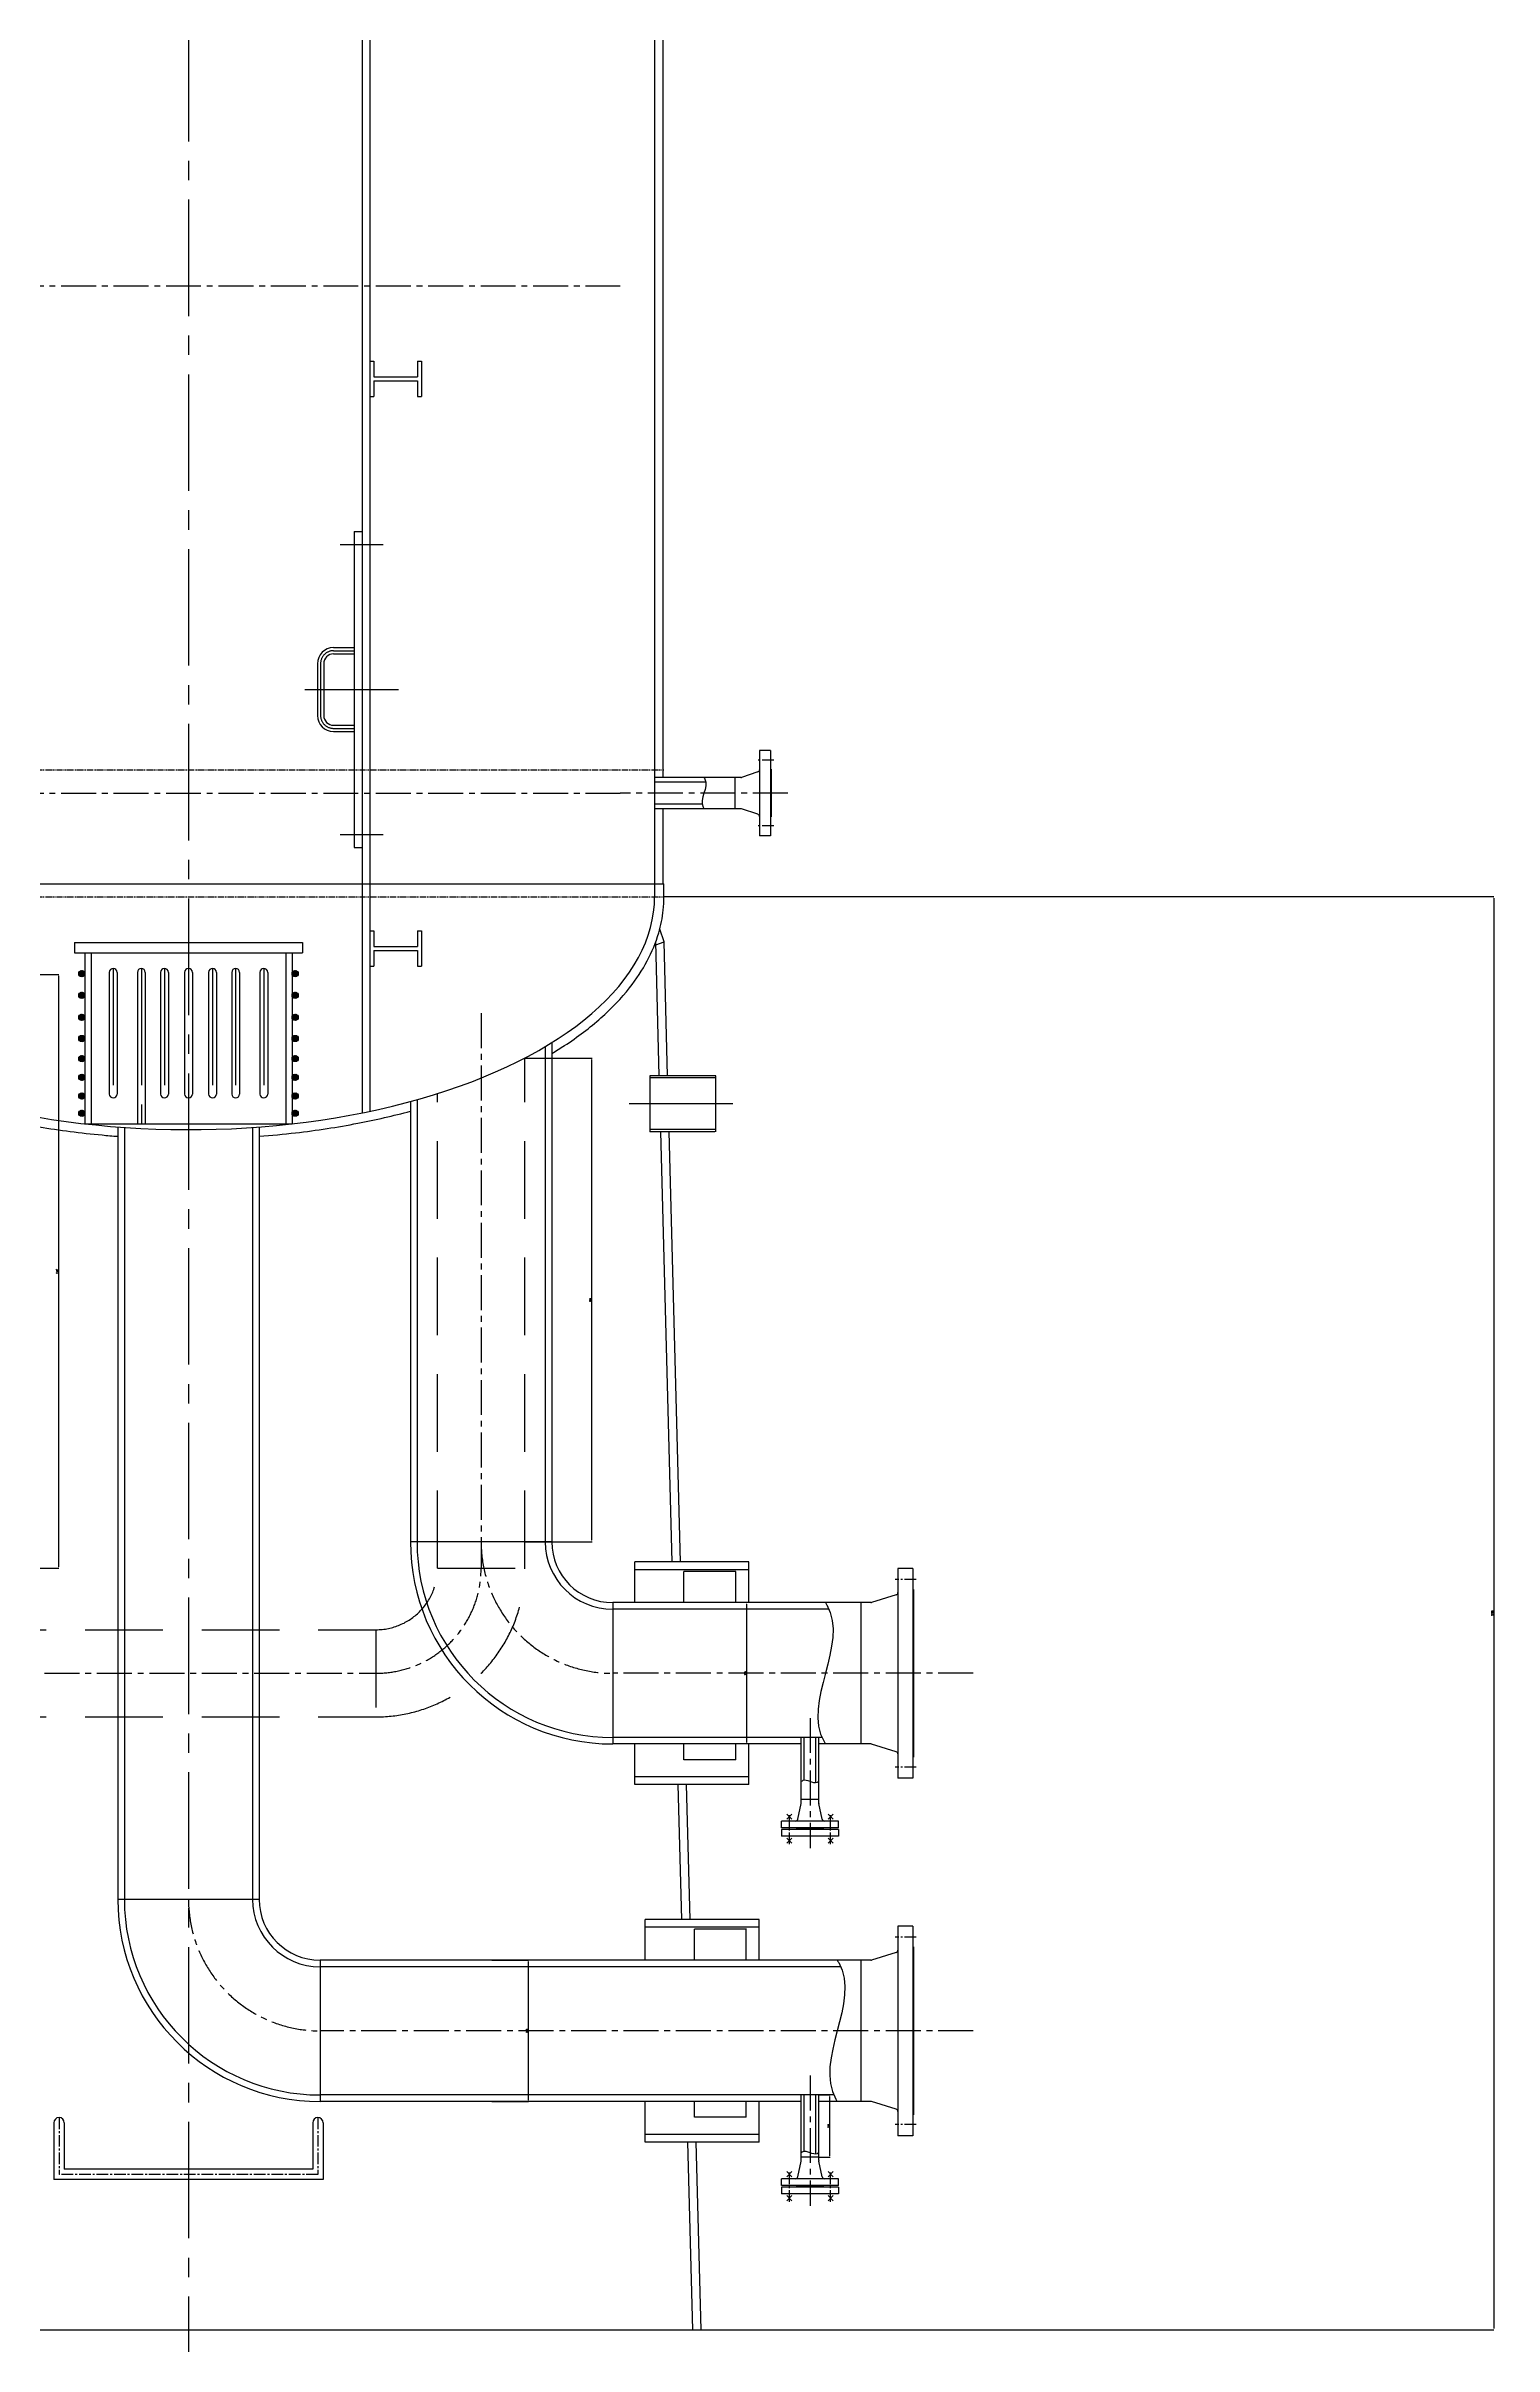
# Model space of a CAD drawing. Extents: x 45567 to 121349, y -17555 to 19241.
# Drawn here: x 68478 to 71274, y -10548 to -6106 of the extents above; entities that cross this region are included whole.
import ezdxf

# ---------------------------------------------------------------- set-up
doc = ezdxf.new("R2010")
doc.units = 0
doc.header["$LTSCALE"] = 30
doc.header["$MEASUREMENT"] = 0
for name, pattern in [('CENTER2', [1.125, 0.75, -0.125, 0.125, -0.125]), ('DASHED', [0.75, 0.5, -0.25]), ('LIDIVIDE', [0.65, 0.4, -0.05, 0.05, -0.05, 0.05, -0.05])]:
    doc.linetypes.add(name, pattern=pattern)
doc.layers.get('DEFPOINTS').update_dxf_attribs({"linetype": 'CONTINUOUS'})
for name, color, linetype in [('1', 2, 'CONTINUOUS'), ('2', 1, 'CONTINUOUS'), ('3', 3, 'CENTER2'), ('4', 3, 'CENTER2'), ('5', 6, 'LIDIVIDE'), ('6', 4, 'DASHED')]:
    doc.layers.add(name, color=color, linetype=linetype)
doc.styles.add('HZ', font='simplex.shx', dxfattribs={"width": 0.75, "bigfont": 'SBTXT.shx'})
doc.dimstyles.new('STANDARD$0', dxfattribs={"dimtxt": 3.2, "dimasz": 2.8, "dimexe": 0.6, "dimexo": 0.6, "dimgap": 1, "dimtad": 1, "dimdec": 0, "dimzin": 0, "dimdsep": 46, "dimtxsty": 'HZ', "dimcen": 0.09, "dimadec": 0, "dimazin": 0, "dimtfac": 1, "dimtdec": 0, "dimtmove": 0, "dimatfit": 3, "dimfxl": 0, "dimtolj": 1, "dimtzin": 0, "dimarcsym": 0})

# ---------------------------------------------------------------- blocks, each defined once
blk = doc.blocks.new('*D842')
at = {"layer": '1', "color": 0, "lineweight": -2}
for p, q in [((68298.6, -7899.3), (68502.9, -7899.3)), ((68502.3, -7902.1), (68502.3, -9043.2)), ((68298.6, -9046), (68502.9, -9046))]:
    blk.add_line(p, q, dxfattribs=at)
at = {"layer": '1', "color": 0}
for points in [[(68501.8, -7902.1), (68502.7, -7902.1), (68502.3, -7899.3)], [(68501.8, -9043.2), (68502.7, -9043.2), (68502.3, -9046)]]:
    blk.add_solid(points, dxfattribs=at)
at = {"layer": 'DEFPOINTS', "color": 0}
for p in [(68298, -7899.3), (68298, -9046), (68502.3, -9046)]:
    blk.add_point(p, dxfattribs=at)
at = {"layer": '1', "color": 0, "insert": (68499.7, -8472.7), "char_height": 3.2, "attachment_point": 5, "rotation": 90, "style": 'HZ'}
blk.add_mtext('\\A1;1147', dxfattribs=at)
blk = doc.blocks.new('*D843')
at = {"layer": '1', "color": 0, "lineweight": -2}
for p, q in [((69403.2, -8060.7), (69532.7, -8060.7)), ((69532.1, -8992.2), (69532.1, -8063.5)), ((69403.2, -8995), (69532.7, -8995))]:
    blk.add_line(p, q, dxfattribs=at)
at = {"layer": '1', "color": 0}
for points in [[(69531.6, -8063.5), (69532.6, -8063.5), (69532.1, -8060.7)], [(69531.6, -8992.2), (69532.6, -8992.2), (69532.1, -8995)]]:
    blk.add_solid(points, dxfattribs=at)
at = {"layer": 'DEFPOINTS', "color": 0}
for p in [(69402.6, -8060.7), (69532.1, -8060.7), (69402.6, -8995)]:
    blk.add_point(p, dxfattribs=at)
at = {"layer": '1', "color": 0, "insert": (69529.5, -8527.9), "char_height": 3.2, "attachment_point": 5, "rotation": 90, "style": 'HZ'}
blk.add_mtext('\\A1;934', dxfattribs=at)
blk = doc.blocks.new('*D846')
at = {"layer": '1', "color": 0, "lineweight": -2}
for p, q in [((69970.9, -10063.4), (69992.4, -10063.4)), ((69991.8, -10180.8), (69991.8, -10066.2)), ((69970.9, -10183.6), (69992.4, -10183.6))]:
    blk.add_line(p, q, dxfattribs=at)
at = {"layer": '1', "color": 0}
for points in [[(69991.4, -10066.2), (69992.3, -10066.2), (69991.8, -10063.4)], [(69991.4, -10180.8), (69992.3, -10180.8), (69991.8, -10183.6)]]:
    blk.add_solid(points, dxfattribs=at)
at = {"layer": 'DEFPOINTS', "color": 0}
for p in [(69970.3, -10063.4), (69991.8, -10063.4), (69970.3, -10183.6)]:
    blk.add_point(p, dxfattribs=at)
at = {"layer": '1', "color": 0, "insert": (69989.2, -10123.5), "char_height": 3.2, "attachment_point": 5, "rotation": 90, "style": 'HZ'}
blk.add_mtext('\\A1;120', dxfattribs=at)
blk = doc.blocks.new('*D849')
at = {"layer": '1', "color": 0, "lineweight": -2}
for p, q in [((69888.1, -9112.5), (69830.8, -9112.5)), ((69831.4, -9382.7), (69831.4, -9115.3)), ((69888.1, -9385.5), (69830.8, -9385.5))]:
    blk.add_line(p, q, dxfattribs=at)
at = {"layer": '1', "color": 0}
for points in [[(69830.9, -9115.3), (69831.9, -9115.3), (69831.4, -9112.5)], [(69830.9, -9382.7), (69831.9, -9382.7), (69831.4, -9385.5)]]:
    blk.add_solid(points, dxfattribs=at)
at = {"layer": 'DEFPOINTS', "color": 0}
for p in [(69831.4, -9112.5), (69888.7, -9112.5), (69888.7, -9385.5)]:
    blk.add_point(p, dxfattribs=at)
at = {"layer": '1', "color": 0, "insert": (69828.8, -9249), "char_height": 3.2, "attachment_point": 5, "rotation": 90, "style": 'HZ'}
blk.add_mtext('\\A1;273', dxfattribs=at)
blk = doc.blocks.new('*D850')
at = {"layer": '1', "color": 0, "lineweight": -2}
for p, q in [((69339, -9803.1), (69410, -9803.1)), ((69409.4, -9805.9), (69409.4, -10073.3)), ((69339, -10076.1), (69410, -10076.1))]:
    blk.add_line(p, q, dxfattribs=at)
at = {"layer": '1', "color": 0}
for points in [[(69409, -9805.9), (69409.9, -9805.9), (69409.4, -9803.1)], [(69409, -10073.3), (69409.9, -10073.3), (69409.4, -10076.1)]]:
    blk.add_solid(points, dxfattribs=at)
at = {"layer": 'DEFPOINTS', "color": 0}
for p in [(69338.4, -9803.1), (69338.4, -10076.1), (69409.4, -10076.1)]:
    blk.add_point(p, dxfattribs=at)
at = {"layer": '1', "color": 0, "insert": (69406.8, -9939.6), "char_height": 3.2, "attachment_point": 5, "rotation": 90, "style": 'HZ'}
blk.add_mtext('\\A1;273', dxfattribs=at)
blk = doc.blocks.new('*D1070')
at = {"layer": '1', "color": 0, "lineweight": -2}
for p, q in [((69672.1, -7749), (71274, -7749)), ((71273.4, -7751.8), (71273.4, -10514.2)), ((69942.2, -10517), (71274, -10517))]:
    blk.add_line(p, q, dxfattribs=at)
at = {"layer": '1', "color": 0}
for points in [[(71272.9, -7751.8), (71273.8, -7751.8), (71273.4, -7749)], [(71272.9, -10514.2), (71273.8, -10514.2), (71273.4, -10517)]]:
    blk.add_solid(points, dxfattribs=at)
at = {"layer": 'DEFPOINTS', "color": 0}
for p in [(69671.5, -7749), (69941.6, -10517), (71273.4, -10517)]:
    blk.add_point(p, dxfattribs=at)
at = {"layer": '1', "color": 0, "insert": (71270.8, -9133), "char_height": 3.2, "attachment_point": 5, "rotation": 90, "style": 'HZ'}
blk.add_mtext('\\A1;2768', dxfattribs=at)

msp = doc.modelspace()

# ---------------------------------------------------------------- hatches: boundary and pattern name
at = {"layer": '1'}
h = msp.add_hatch(dxfattribs=at)
h.set_pattern_fill('ANSI37', color=256, scale=10, style=0)
h.set_pattern_definition([(45, (-265002.4093, -89347.791), (-0.8838834765, 0.8838834765), []), (135, (-265002.4093, -89347.791), (-0.8838834765, -0.8838834765), [])])
h.paths.add_polyline_path([(68541.543684, -7897.570262, 1), (68553.460792, -7897.570262, 1)])
h = msp.add_hatch(dxfattribs=at)
h.set_pattern_fill('ANSI37', color=256, scale=10, style=0)
h.set_pattern_definition([(135, (402509.3309, -89347.791), (0.8838834765, 0.8838834765), []), (45, (402509.3309, -89347.791), (0.8838834765, -0.8838834765), [])])
h.paths.add_polyline_path([(68965.377899, -7897.570262, 1), (68953.460792, -7897.570262, 1)])
h = msp.add_hatch(dxfattribs=at)
h.set_pattern_fill('ANSI37', color=256, scale=10, style=0)
h.set_pattern_definition([(45, (-265002.4093, -89389.639), (-0.8838834765, 0.8838834765), []), (135, (-265002.4093, -89389.639), (-0.8838834765, -0.8838834765), [])])
h.paths.add_polyline_path([(68541.543684, -7939.418249, 1), (68553.460792, -7939.418249, 1)])
h = msp.add_hatch(dxfattribs=at)
h.set_pattern_fill('ANSI37', color=256, scale=10, style=0)
h.set_pattern_definition([(135, (402509.3309, -89389.639), (0.8838834765, 0.8838834765), []), (45, (402509.3309, -89389.639), (0.8838834765, -0.8838834765), [])])
h.paths.add_polyline_path([(68965.377899, -7939.418249, 1), (68953.460792, -7939.418249, 1)])
h = msp.add_hatch(dxfattribs=at)
h.set_pattern_fill('ANSI37', color=256, scale=10, style=0)
h.set_pattern_definition([(45, (-265002.4093, -89432.173), (-0.8838834765, 0.8838834765), []), (135, (-265002.4093, -89432.173), (-0.8838834765, -0.8838834765), [])])
h.paths.add_polyline_path([(68541.543684, -7981.952186, 1), (68553.460792, -7981.952186, 1)])
h = msp.add_hatch(dxfattribs=at)
h.set_pattern_fill('ANSI37', color=256, scale=10, style=0)
h.set_pattern_definition([(135, (402509.3309, -89432.173), (0.8838834765, 0.8838834765), []), (45, (402509.3309, -89432.173), (0.8838834765, -0.8838834765), [])])
h.paths.add_polyline_path([(68965.377899, -7981.952186, 1), (68953.460792, -7981.952186, 1)])
h = msp.add_hatch(dxfattribs=at)
h.set_pattern_fill('ANSI37', color=256, scale=10, style=0)
h.set_pattern_definition([(45, (-265002.4093, -89473.1708), (-0.8838834765, 0.8838834765), []), (135, (-265002.4093, -89473.1708), (-0.8838834765, -0.8838834765), [])])
h.paths.add_polyline_path([(68541.543684, -8022.950033, 1), (68553.460792, -8022.950033, 1)])
h = msp.add_hatch(dxfattribs=at)
h.set_pattern_fill('ANSI37', color=256, scale=10, style=0)
h.set_pattern_definition([(135, (402509.3309, -89473.1708), (0.8838834765, 0.8838834765), []), (45, (402509.3309, -89473.1708), (0.8838834765, -0.8838834765), [])])
h.paths.add_polyline_path([(68965.377899, -8022.950033, 1), (68953.460792, -8022.950033, 1)])
h = msp.add_hatch(dxfattribs=at)
h.set_pattern_fill('ANSI37', color=256, scale=10, style=0)
h.set_pattern_definition([(45, (-265002.4093, -89511.8442), (-0.8838834765, 0.8838834765), []), (135, (-265002.4093, -89511.8442), (-0.8838834765, -0.8838834765), [])])
h.paths.add_polyline_path([(68541.543684, -8061.623422, 1), (68553.460792, -8061.623422, 1)])
h = msp.add_hatch(dxfattribs=at)
h.set_pattern_fill('ANSI37', color=256, scale=10, style=0)
h.set_pattern_definition([(135, (402509.3309, -89511.8442), (0.8838834765, 0.8838834765), []), (45, (402509.3309, -89511.8442), (0.8838834765, -0.8838834765), [])])
h.paths.add_polyline_path([(68965.377899, -8061.623422, 1), (68953.460792, -8061.623422, 1)])
h = msp.add_hatch(dxfattribs=at)
h.set_pattern_fill('ANSI37', color=256, scale=10, style=0)
h.set_pattern_definition([(45, (-265002.4093, -89548.2039), (-0.8838834765, 0.8838834765), []), (135, (-265002.4093, -89548.2039), (-0.8838834765, -0.8838834765), [])])
h.paths.add_polyline_path([(68541.543684, -8097.98313, 1), (68553.460792, -8097.98313, 1)])
h = msp.add_hatch(dxfattribs=at)
h.set_pattern_fill('ANSI37', color=256, scale=10, style=0)
h.set_pattern_definition([(45, (-265002.4093, -89584.3827), (-0.8838834765, 0.8838834765), []), (135, (-265002.4093, -89584.3827), (-0.8838834765, -0.8838834765), [])])
h.paths.add_polyline_path([(68541.543684, -8134.161944, 1), (68553.460792, -8134.161944, 1)])
h = msp.add_hatch(dxfattribs=at)
h.set_pattern_fill('ANSI37', color=256, scale=10, style=0)
h.set_pattern_definition([(135, (402509.3309, -89548.2039), (0.8838834765, 0.8838834765), []), (45, (402509.3309, -89548.2039), (0.8838834765, -0.8838834765), [])])
h.paths.add_polyline_path([(68965.377899, -8097.98313, 1), (68953.460792, -8097.98313, 1)])
h = msp.add_hatch(dxfattribs=at)
h.set_pattern_fill('ANSI37', color=256, scale=10, style=0)
h.set_pattern_definition([(135, (402509.3309, -89584.3827), (0.8838834765, 0.8838834765), []), (45, (402509.3309, -89584.3827), (0.8838834765, -0.8838834765), [])])
h.paths.add_polyline_path([(68965.377899, -8134.161944, 1), (68953.460792, -8134.161944, 1)])
h = msp.add_hatch(dxfattribs=at)
h.set_pattern_fill('ANSI37', color=256, scale=10, style=0)
h.set_pattern_definition([(45, (-265002.4093, -89617.4667), (-0.8838834765, 0.8838834765), []), (135, (-265002.4093, -89617.4667), (-0.8838834765, -0.8838834765), [])])
h.paths.add_polyline_path([(68541.543684, -8167.245973, 1), (68553.460792, -8167.245973, 1)])
h = msp.add_hatch(dxfattribs=at)
h.set_pattern_fill('ANSI37', color=256, scale=10, style=0)
h.set_pattern_definition([(135, (402509.3309, -89617.4667), (0.8838834765, 0.8838834765), []), (45, (402509.3309, -89617.4667), (0.8838834765, -0.8838834765), [])])
h.paths.add_polyline_path([(68965.377899, -8167.245973, 1), (68953.460792, -8167.245973, 1)])

# ---------------------------------------------------------------- linework, layer by layer
msp.add_line((67562.010332, -10517.019288), (69941.64783, -10517.019288), dxfattribs=at)
for centre in [(68547.502238, -7897.570262), (68959.419345, -7897.570262), (68547.502238, -7939.418249), (68959.419345, -7939.418249), (68547.502238, -7981.952186), (68959.419345, -7981.952186), (68547.502238, -8022.950033), (68959.419345, -8022.950033), (68547.502238, -8061.623422), (68959.419345, -8061.623422), (68547.502238, -8097.98313), (68547.502238, -8134.161944), (68959.419345, -8097.98313), (68959.419345, -8134.161944), (68547.502238, -8167.245973), (68959.419345, -8167.245973)]:
    msp.add_circle(centre, 5.958554, dxfattribs=at)
for points in [[(69748.653143, -7518.869422), (69750.453143, -7521.869422), (69746.853143, -7576.169422), (69748.653143, -7579.169422)], [(69983.210792, -9112.519535), (69985.910792, -9117.019535), (69980.510792, -9381.019535), (69983.210792, -9385.519535)], [(69970.285216, -9458.105716), (69967.285216, -9459.905716), (69939.585216, -9456.305716), (69936.585216, -9458.105716)], [(70006.055328, -9803.102114), (70008.755328, -9807.602114), (70003.355328, -10071.602114), (70006.055328, -10076.102114)], [(69970.310792, -10175.177114), (69967.310792, -10176.977114), (69939.610792, -10173.377114), (69936.610792, -10175.177114)]]:
    msp.add_spline(points, degree=3, dxfattribs=at)
at = {"layer": '2'}
for p, q in [((69653.460792, 13750.980465), (69653.460792, -7749.019535)), ((69669.460792, -2479.169535), (69669.460792, -7518.869535)), ((69088.460792, -2649.019535), (69088.460792, -8166.684174)), ((69103.460792, -2649.019535), (69103.460792, -8163.597634)), ((69103.460792, -6715.019535), (69111.460792, -6715.019535)), ((69111.460792, -6715.019535), (69111.460792, -6745.019535)), ((69111.460792, -6745.019535), (69195.460792, -6745.019535)), ((69195.460792, -6715.019535), (69195.460792, -6745.019535)), ((69195.460792, -6715.019535), (69203.460792, -6715.019535)), ((69203.460792, -6715.019535), (69203.460792, -6783.019535)), ((69103.460792, -6783.019535), (69111.460792, -6783.019535)), ((69111.460792, -6753.019535), (69195.460792, -6753.019535)), ((69111.460792, -6753.019535), (69111.460792, -6783.019535)), ((69195.460792, -6753.019535), (69195.460792, -6783.019535)), ((69195.460792, -6783.019535), (69203.460792, -6783.019535)), ((69073.460792, -7044.019535), (69073.460792, -7654.019535)), ((69073.460792, -7044.019535), (69088.460792, -7044.019535)), ((69033.460792, -7268.019535), (69073.460792, -7268.019535)), ((69033.460792, -7280.019535), (69073.460792, -7280.019535)), ((69002.460792, -7299.019535), (69002.460792, -7399.019535)), ((69014.460792, -7299.019535), (69014.460792, -7399.019535)), ((69033.460792, -7418.019535), (69073.460792, -7418.019535)), ((69033.460792, -7430.019535), (69073.460792, -7430.019535)), ((69855.960792, -7466.519535), (69855.960792, -7631.519535)), ((69876.860792, -7466.519535), (69855.960792, -7466.519535)), ((69876.860792, -7466.519535), (69876.860792, -7631.519535)), ((69878.460792, -7503.019535), (69876.860792, -7503.019535)), ((69878.460792, -7503.019535), (69878.460792, -7595.019535)), ((69819.729566, -7518.869535), (69653.460792, -7518.869535)), ((69752.245237, -7527.669535), (69653.460792, -7527.669535)), ((69808.460792, -7518.869535), (69808.460792, -7579.169535)), ((69852.88562, -7508.046036), (69821.154395, -7518.638009)), ((69745.06108, -7570.369535), (69653.460792, -7570.369535)), ((69819.729566, -7579.169535), (69653.460792, -7579.169535)), ((69669.460792, -7579.169535), (69669.460792, -7724.019535)), ((69852.88562, -7589.993034), (69821.154395, -7579.401062)), ((69878.460792, -7595.019535), (69876.860792, -7595.019535)), ((69876.860792, -7631.519535), (69855.960792, -7631.519535)), ((69073.460792, -7654.019535), (69088.460792, -7654.019535)), ((67835.460792, -7724.019535), (69671.460792, -7724.019535)), ((69671.460792, -7749.019535), (69671.460792, -7724.019535)), ((69103.460792, -7815.019535), (69111.460792, -7815.019535)), ((69111.460792, -7815.019535), (69111.460792, -7845.019535)), ((69195.460792, -7815.019535), (69195.460792, -7845.019535)), ((69195.460792, -7815.019535), (69203.460792, -7815.019535)), ((69203.460792, -7815.019535), (69203.460792, -7883.019535)), ((69671.548808, -7836.050065), (69663.304137, -7811.819535)), ((68533.460792, -7837.767755), (68973.460792, -7837.767755)), ((68533.460792, -7837.767755), (68533.460792, -7857.767755)), ((68533.460792, -7857.767755), (68973.460792, -7857.767755)), ((68553.460792, -7857.767755), (68553.460792, -8187.767755)), ((68565.460792, -7857.767755), (68565.460792, -8187.767755)), ((68941.460792, -7857.767755), (68941.460792, -8187.767755)), ((68953.460792, -7857.767755), (68953.460792, -8187.767755)), ((68973.460792, -7837.767755), (68973.460792, -7857.767755)), ((69111.460792, -7845.019535), (69195.460792, -7845.019535)), ((69111.460792, -7853.019535), (69195.460792, -7853.019535)), ((69111.460792, -7853.019535), (69111.460792, -7883.019535)), ((69195.460792, -7853.019535), (69195.460792, -7883.019535)), ((69662.465654, -8095.019535), (69655.5552, -7836.503)), ((69655.697317, -7841.819535), (69671.548808, -7836.050065)), ((69678.47137, -8095.019535), (69671.548808, -7836.050065)), ((68600.565295, -7895.267755), (68600.565295, -8130.267755)), ((68615.565295, -7895.267755), (68615.565295, -8130.267755)), ((68654.977194, -7895.267755), (68654.977194, -8187.767755)), ((68669.977194, -7895.267755), (68669.977194, -8187.767755)), ((68699.54872, -7895.267755), (68699.54872, -8130.267755)), ((68714.54872, -7895.267755), (68714.54872, -8130.267755)), ((68745.960792, -7895.267755), (68745.960792, -8130.267755)), ((68760.960792, -7895.267755), (68760.960792, -8130.267755)), ((68792.372863, -7895.267755), (68792.372863, -8130.267755)), ((68807.372863, -7895.267755), (68807.372863, -8130.267755)), ((68836.944389, -7895.267755), (68836.944389, -8130.267755)), ((68851.944389, -7895.267755), (68851.944389, -8130.267755)), ((68891.356288, -7895.267755), (68891.356288, -8130.267755)), ((68906.356288, -7895.267755), (68906.356288, -8130.267755)), ((69103.460792, -7883.019535), (69111.460792, -7883.019535)), ((69195.460792, -7883.019535), (69203.460792, -7883.019535)), ((69442.260792, -8038.654892), (69442.260792, -8995.019535)), ((69454.960792, -8030.931645), (69454.960792, -8995.019535)), ((69771.358338, -8095.019535), (69643.909138, -8095.019535)), ((69643.909138, -8095.019535), (69643.909138, -8203.019535)), ((69771.358338, -8099.019535), (69643.909138, -8099.019535)), ((69771.358338, -8203.019535), (69771.358338, -8095.019535)), ((69181.960792, -8144.742845), (69181.960792, -8995.019535)), ((69194.660792, -8141.238403), (69194.660792, -8995.019535)), ((68553.460792, -8187.767755), (68953.460792, -8187.767755)), ((68616.960792, -8193.8138), (68616.960792, -9685.602114)), ((68629.660792, -8194.741859), (68629.660792, -9685.602114)), ((68877.260792, -8194.741859), (68877.260792, -9685.602114)), ((68889.960792, -8193.8138), (68889.960792, -9685.602114)), ((69769.914854, -8199.019535), (69643.909138, -8199.019535)), ((69769.914854, -8203.019535), (69643.909138, -8203.019535)), ((69687.566239, -9034.019535), (69665.352622, -8203.019535)), ((69703.571955, -9034.019535), (69681.358338, -8203.019535)), ((69454.960792, -8995.019535), (69181.960792, -8995.019535)), ((69835.066365, -9034.019535), (69615.066365, -9034.019535)), ((69615.066365, -9112.519535), (69615.066365, -9034.019535)), ((69835.066365, -9049.019535), (69615.066365, -9049.019535)), ((69810.107846, -9052.519535), (69710.066365, -9052.519535)), ((69710.066365, -9112.519535), (69710.066365, -9052.519535)), ((69810.066365, -9112.519535), (69810.066365, -9052.519535)), ((69835.066365, -9112.519535), (69835.066365, -9034.019535)), ((70151.860792, -9046.519535), (70122.960792, -9046.519535)), ((70122.960792, -9046.519535), (70122.960792, -9451.519535)), ((70151.860792, -9046.519535), (70151.860792, -9451.519535)), ((70119.7959, -9097.502803), (70072.112971, -9112.316916)), ((70153.460792, -9087.019535), (70151.860792, -9087.019535)), ((70153.460792, -9087.019535), (70153.460792, -9411.019535)), ((70070.777862, -9112.519535), (69572.460792, -9112.519535)), ((69572.460792, -9112.519535), (69572.460792, -9385.519535)), ((69990.030668, -9125.219535), (69572.460792, -9125.219535)), ((70051.460792, -9112.519535), (70051.460792, -9385.519535)), ((69976.390915, -9372.819535), (69572.460792, -9372.819535)), ((69936.610792, -9499.526609), (69936.610792, -9372.819535)), ((69942.125216, -9455.632613), (69942.150792, -9372.819535)), ((69964.745216, -9460.57882), (69964.770792, -9372.819535)), ((69970.310792, -9499.526609), (69970.310792, -9372.819535)), ((69936.610792, -9385.519535), (69572.460792, -9385.519535)), ((69615.066365, -9464.019535), (69615.066365, -9385.519535)), ((69810.066365, -9416.036918), (69710.024885, -9416.036918)), ((69710.066365, -9416.036918), (69710.066365, -9385.519535)), ((69810.066365, -9416.036918), (69810.066365, -9385.519535)), ((69835.066365, -9464.019535), (69835.066365, -9385.519535)), ((70070.777862, -9385.519535), (69970.310792, -9385.519535)), ((70119.7959, -9400.536268), (70072.112971, -9385.722154)), ((70153.460792, -9411.019535), (70151.860792, -9411.019535)), ((69835.066365, -9449.019535), (69615.066365, -9449.019535)), ((70151.860792, -9451.519535), (70122.960792, -9451.519535)), ((69835.066365, -9464.019535), (69615.066365, -9464.019535)), ((69706.026332, -9724.602114), (69699.06065, -9464.019535)), ((69722.032047, -9724.602114), (69715.066365, -9464.019535)), ((69929.742607, -9530.9937), (69936.504082, -9500.500773)), ((69970.310792, -9493.019535), (69936.610792, -9493.019535)), ((69977.178976, -9530.9937), (69970.417501, -9500.500773)), ((70008.453298, -9550.619535), (69898.453298, -9550.619535)), ((69898.453298, -9550.619535), (69898.453298, -9563.519535)), ((69898.460792, -9547.419535), (69898.460792, -9534.519535)), ((70008.460792, -9534.519535), (69898.460792, -9534.519535)), ((70008.460792, -9547.419535), (69898.460792, -9547.419535)), ((69918.583931, -9530.744525), (69908.774245, -9520.94264)), ((69908.778145, -9530.748426), (69918.580031, -9520.938739)), ((69927.953298, -9549.019535), (69927.953298, -9550.619535)), ((69927.960792, -9549.019535), (69927.960792, -9547.419535)), ((69978.960792, -9549.019535), (69927.960792, -9549.019535)), ((69978.953298, -9549.019535), (69978.953298, -9550.619535)), ((69978.960792, -9549.019535), (69978.960792, -9547.419535)), ((69998.106191, -9530.73066), (69988.300404, -9520.924873)), ((69988.300404, -9530.73066), (69998.106191, -9520.924873)), ((70008.453298, -9550.619535), (70008.453298, -9563.519535)), ((70008.460792, -9547.419535), (70008.460792, -9534.519535)), ((70008.453298, -9563.519535), (69898.453298, -9563.519535)), ((69908.792694, -9567.326173), (69918.602381, -9577.128059)), ((69918.59848, -9567.322273), (69908.796595, -9577.131959)), ((69998.106191, -9567.30841), (69988.300404, -9577.114197)), ((69988.300404, -9567.30841), (69998.106191, -9577.114197)), ((68889.960792, -9685.602114), (68616.960792, -9685.602114)), ((69855.469203, -9724.602114), (69635.469203, -9724.602114)), ((69635.469203, -9803.102114), (69635.469203, -9724.602114)), ((69855.469203, -9803.102114), (69855.469203, -9724.602114)), ((69855.469203, -9739.602114), (69635.469203, -9739.602114)), ((69830.510684, -9743.102114), (69730.469203, -9743.102114)), ((69730.469203, -9803.102114), (69730.469203, -9743.102114)), ((69830.469203, -9803.102114), (69830.469203, -9743.102114)), ((70151.860792, -9737.102114), (70122.960792, -9737.102114)), ((70122.960792, -9737.102114), (70122.960792, -10142.102114)), ((70151.860792, -9737.102114), (70151.860792, -10142.102114)), ((70070.777862, -9803.102114), (69007.460792, -9803.102114)), ((69007.460792, -9803.102114), (69007.460792, -10076.102114)), ((70012.875205, -9815.802114), (69007.460792, -9815.802114)), ((70051.460792, -9803.102114), (70051.460792, -10076.102114)), ((70119.7959, -9788.085382), (70072.112971, -9802.899496)), ((70153.460792, -9777.602114), (70151.860792, -9777.602114)), ((70153.460792, -9777.602114), (70153.460792, -10101.602114)), ((69999.235451, -10063.402114), (69007.460792, -10063.402114)), ((69936.610792, -10076.102114), (69007.460792, -10076.102114)), ((69635.469203, -10154.602114), (69635.469203, -10076.102114)), ((69730.469203, -10106.619497), (69730.469203, -10076.102114)), ((69830.469203, -10106.619497), (69830.469203, -10076.102114)), ((69855.469203, -10154.602114), (69855.469203, -10076.102114)), ((69936.610792, -10190.109188), (69936.610792, -10063.402114)), ((69942.150792, -10172.704011), (69942.150792, -10063.402114)), ((69964.770792, -10177.650217), (69964.770792, -10063.402114)), ((69970.310792, -10190.109188), (69970.310792, -10063.402114)), ((70070.777862, -10076.102114), (69970.310792, -10076.102114)), ((70119.7959, -10091.118847), (70072.112971, -10076.304733)), ((68493.460792, -10117.019288), (68493.460792, -10227.019288)), ((68513.460792, -10117.019288), (68513.460792, -10207.019288)), ((68993.460792, -10117.019288), (68993.460792, -10207.019288)), ((69013.460792, -10117.019288), (69013.460792, -10227.019288)), ((69830.469203, -10106.619497), (69730.427723, -10106.619497)), ((70153.460792, -10101.602114), (70151.860792, -10101.602114)), ((69855.469203, -10139.602114), (69635.469203, -10139.602114)), ((69855.469203, -10154.602114), (69635.469203, -10154.602114)), ((69727.208584, -10517.019288), (69717.520742, -10154.602114)), ((69743.214299, -10517.019288), (69733.526458, -10154.602114)), ((70151.860792, -10142.102114), (70122.960792, -10142.102114)), ((68993.460792, -10207.019288), (68513.460792, -10207.019288)), ((69918.591425, -10221.327105), (69908.781739, -10211.525219)), ((69908.785639, -10221.331005), (69918.587525, -10211.521318)), ((69929.742607, -10221.576279), (69936.504082, -10191.083352)), ((69970.310792, -10183.602114), (69936.610792, -10183.602114)), ((69977.178976, -10221.576279), (69970.417501, -10191.083352)), ((69998.113685, -10221.313239), (69988.307898, -10211.507452)), ((69988.307898, -10221.313239), (69998.113685, -10211.507452)), ((69013.460792, -10227.019288), (68493.460792, -10227.019288)), ((69898.460792, -10238.002114), (69898.460792, -10225.102114)), ((70008.460792, -10225.102114), (69898.460792, -10225.102114)), ((70008.460792, -10238.002114), (69898.460792, -10238.002114)), ((70008.460792, -10241.202114), (69898.460792, -10241.202114)), ((69898.460792, -10241.202114), (69898.460792, -10254.102114)), ((70008.460792, -10254.102114), (69898.460792, -10254.102114)), ((69908.800188, -10257.908752), (69918.609875, -10267.710638)), ((69918.605974, -10257.904852), (69908.804089, -10267.714538)), ((69927.960792, -10239.602114), (69927.960792, -10238.002114)), ((69978.960792, -10239.602114), (69927.960792, -10239.602114)), ((69978.960792, -10239.602114), (69927.960792, -10239.602114)), ((69927.960792, -10239.602114), (69927.960792, -10241.202114)), ((69978.960792, -10239.602114), (69978.960792, -10238.002114)), ((69978.960792, -10239.602114), (69978.960792, -10241.202114)), ((69998.113685, -10257.89099), (69988.307898, -10267.696776)), ((69988.307898, -10257.89099), (69998.113685, -10267.696776)), ((70008.460792, -10238.002114), (70008.460792, -10225.102114)), ((70008.460792, -10241.202114), (70008.460792, -10254.102114))]:
    msp.add_line(p, q, dxfattribs=at)
for centre, radius, start, end in [((69033.460792, -7299.019535), 31, 90, 180), ((69033.460792, -7299.019535), 19, 90, 180), ((69033.460792, -7399.019535), 31, 180, 270), ((69033.460792, -7399.019535), 19, 180, 270), ((69851.460792, -7503.777563), 4.5, 288.459154897, 0), ((69819.729566, -7514.369535), 4.5, 270, 288.459154897), ((69819.729566, -7583.669535), 4.5, 71.540845103, 90), ((69851.460792, -7594.261508), 4.5, 0, 71.540845103), ((68608.065295, -7895.267755), 7.5, 0, 180), ((68662.477194, -7895.267755), 7.5, 0, 180), ((68707.04872, -7895.267755), 7.5, 0, 180), ((68753.460792, -7895.267755), 7.5, 0, 180), ((68799.872863, -7895.267755), 7.5, 0, 180), ((68844.444389, -7895.267755), 7.5, 0, 180), ((68898.856288, -7895.267755), 7.5, 0, 180), ((68608.065295, -8130.267755), 7.5, 180, 0), ((68707.04872, -8130.267755), 7.5, 180, 0), ((68753.460792, -8130.267755), 7.5, 180, 0), ((68799.872863, -8130.267755), 7.5, 180, 0), ((68844.444389, -8130.267755), 7.5, 180, 0), ((68898.856288, -8130.267755), 7.5, 180, 0), ((69572.460792, -8995.019535), 390.5, 180, 270), ((69572.460792, -8995.019535), 377.8, 180, 270), ((69572.460792, -8995.019535), 130.2, 180, 270), ((69572.460792, -8995.019535), 117.5, 180, 270), ((70118.460792, -9093.205421), 4.5, 287.258954294, 0), ((70070.777862, -9108.019535), 4.5, 270, 287.258954294), ((70070.777862, -9390.019535), 4.5, 72.741045706, 90), ((70118.460792, -9404.833649), 4.5, 0, 72.741045706), ((69932.110792, -9499.526609), 4.5, 347.497571562, 0), ((69974.810792, -9499.526609), 4.5, 180, 192.502428438), ((69925.349316, -9530.019535), 4.5, 270, 347.497571562), ((69981.572267, -9530.019535), 4.5, 192.502428438, 270), ((69007.460792, -9685.602114), 390.5, 180, 270), ((69007.460792, -9685.602114), 377.8, 180, 270), ((69007.460792, -9685.602114), 130.2, 180, 270), ((69007.460792, -9685.602114), 117.5, 180, 270), ((70070.777862, -9798.602114), 4.5, 270, 287.258954294), ((70118.460792, -9783.788), 4.5, 287.258954294, 0), ((70070.777862, -10080.602114), 4.5, 72.741045706, 90), ((68503.460792, -10117.019288), 10, 0, 180), ((69003.460792, -10117.019288), 10, 0, 180), ((70118.460792, -10095.416228), 4.5, 0, 72.741045706), ((69932.110792, -10190.109188), 4.5, 347.497571562, 0), ((69974.810792, -10190.109188), 4.5, 180, 192.502428438), ((69925.349316, -10220.602114), 4.5, 270, 347.497571562), ((69981.572267, -10220.602114), 4.5, 192.502428438, 270)]:
    msp.add_arc(centre, radius, start, end, dxfattribs=at)
msp.add_ellipse((68753.460792, -7749.019535), major_axis=(-900, 0), ratio=0.5, start_param=1.0401911588, end_param=3.1415926536, dxfattribs=at)
for points, knots in [([(69454.960792, -8052.032401), (69463.257046, -8047.04031), (69471.350643, -8041.955666), (69504.990818, -8019.878563), (69528.50568, -8002.024326), (69570.595958, -7964.665564), (69589.172434, -7945.160112), (69618.307991, -7908.147921), (69629.688792, -7890.852025), (69648.501773, -7855.496403), (69655.932507, -7837.43522), (69665.55968, -7804.491335), (69668.506088, -7789.698085), (69671.002366, -7766.248924), (69671.460792, -7757.634251), (69671.460792, -7749.019535)], [2.44827976236, 2.44827976236, 2.44827976236, 2.44827976236, 2.49053204167, 2.49053204167, 2.62857642209, 2.62857642209, 2.7666208025, 2.7666208025, 2.88156272462, 2.88156272462, 2.99650464673, 2.99650464673, 3.08841539704, 3.08841539704, 3.14159265359, 3.14159265359, 3.14159265359, 3.14159265359]), ([(68298.010937, -8155.89222), (68314.720717, -8160.722419), (68331.72825, -8165.285156), (68386.568458, -8178.894603), (68425.390384, -8186.910715), (68504.826233, -8200.190334), (68545.439672, -8205.4537), (68596.6724, -8210.23745), (68606.803823, -8211.094744), (68616.960792, -8211.865935)], [1.0466177805, 1.0466177805, 1.0466177805, 1.0466177805, 1.11008823754, 1.11008823754, 1.24813261795, 1.24813261795, 1.38617699837, 1.38617699837, 1.4200739579, 1.4200739579, 1.4200739579, 1.4200739579]), ([(68889.960792, -8211.86577), (68913.569935, -8210.072875), (68937.04114, -8207.815007), (69001.058253, -8200.336829), (69041.170331, -8194.165704), (69115.051336, -8179.941517), (69149.031436, -8172.171368), (69181.960792, -8163.381768)], [1.72151877859, 1.72151877859, 1.72151877859, 1.72151877859, 1.80031013961, 1.80031013961, 1.93835452002, 1.93835452002, 2.06116724593, 2.06116724593, 2.06116724593, 2.06116724593])]:
    msp.add_open_spline(points, degree=3, knots=knots, dxfattribs=at)
at = {"layer": '3', "ltscale": 10}
for p, q in [((68753.460792, 14522.227649), (68753.460792, -13479.100933)), ((69046.067637, -7069.019535), (69129.075563, -7069.019535)), ((69033.460792, -7274.019535), (69073.460792, -7274.019535)), ((69008.460792, -7299.019535), (69008.460792, -7399.019535)), ((68977.918287, -7349.019535), (69158.619862, -7349.019535)), ((69033.460792, -7424.019535), (69073.460792, -7424.019535)), ((69046.067637, -7629.019535), (69129.075563, -7629.019535)), ((68608.065295, -7887.767755), (68608.065295, -8137.767755)), ((68662.477194, -7887.767755), (68662.477194, -8187.767755)), ((68707.04872, -7887.767755), (68707.04872, -8137.767755)), ((68799.872863, -7887.767755), (68799.872863, -8137.767755)), ((68844.444389, -7887.767755), (68844.444389, -8137.767755)), ((68898.856288, -7887.767755), (68898.856288, -8137.767755)), ((69804.386108, -8149.019535), (69604.158135, -8149.019535))]:
    msp.add_line(p, q, dxfattribs=at)
at = {"layer": '3', "ltscale": 3}
for p, q in [((67596.355331, -6569.019535), (69586.739965, -6569.019535)), ((67596.355331, -7549.019535), (69586.739965, -7549.019535)), ((69910.566252, -7549.019535), (69586.739965, -7549.019535)), ((69318.460792, -7973.860674), (69318.460792, -9046.019535)), ((66855.460903, -9249.019535), (69115.461101, -9249.019535)), ((70268.406179, -9249.019535), (69572.460792, -9249.019535)), ((69953.410819, -9335.429278), (69953.460792, -9586.700382)), ((70268.406179, -9939.602114), (69007.460792, -9939.602114)), ((69953.410819, -10026.011857), (69953.460792, -10277.282961))]:
    msp.add_line(p, q, dxfattribs=at)
at = {"layer": '3'}
for p, q in [((69883.460792, -7485.519535), (69850.960792, -7485.519535)), ((69883.460792, -7612.519535), (69850.960792, -7612.519535)), ((68503.460792, -10107.019288), (68503.460792, -10217.019288)), ((69003.460792, -10107.019288), (69003.460792, -10217.019288)), ((69003.460792, -10217.019288), (68503.460792, -10217.019288))]:
    msp.add_line(p, q, dxfattribs=at)
at = {"layer": '3', "ltscale": 10}
for centre, start, end in [((69033.460792, -7299.019535), 90, 180), ((69033.460792, -7399.019535), 180, 270)]:
    msp.add_arc(centre, 25, start, end, dxfattribs=at)
at = {"layer": '3', "ltscale": 3}
for centre, radius, start, end in [((69572.460792, -8995.019535), 254, 180, 270), ((69115.460792, -9046.019535), 203, 270, 0), ((69007.460792, -9685.602114), 254, 180, 270)]:
    msp.add_arc(centre, radius, start, end, dxfattribs=at)
at = {"layer": '4'}
for p, q in [((70158.460792, -9068.019535), (70117.960792, -9068.019535)), ((70158.460792, -9430.019535), (70117.960792, -9430.019535)), ((69913.700255, -9579.05801), (69913.676744, -9519.951698)), ((69993.203298, -9579.042198), (69993.203298, -9519.935882)), ((70158.460792, -9758.602114), (70117.960792, -9758.602114)), ((70158.460792, -10120.602114), (70117.960792, -10120.602114)), ((69913.707749, -10269.640589), (69913.684238, -10210.534277)), ((69993.210792, -10269.624778), (69993.210792, -10210.518461))]:
    msp.add_line(p, q, dxfattribs=at)
at = {"layer": '5'}
for p, q in [((67835.460792, -7504.019535), (69671.460792, -7504.019535)), ((67835.460792, -7749.019535), (69671.460792, -7749.019535))]:
    msp.add_line(p, q, dxfattribs=at)
at = {"layer": '6', "ltscale": 10}
for p, q in [((69402.60814, -9046.019535), (69402.60763, -8060.711844)), ((69234.313443, -9046.019535), (69234.313443, -8129.407734)), ((69234.313443, -9046.019535), (69402.60814, -9046.019448)), ((67428.991924, -9164.869535), (69115.460792, -9164.872187)), ((69115.460792, -9164.872187), (69115.460792, -9333.166884)), ((67428.991924, -9333.169535), (69115.460792, -9333.166884))]:
    msp.add_line(p, q, dxfattribs=at)
for radius in [118.852651, 287.147349]:
    msp.add_arc((69115.460792, -9046.019535), radius, 270, 0, dxfattribs=at)

# ---------------------------------------------------------------- dimensions: what is measured, and where the dimension line sits
at = {"layer": '1'}
for base, p1, p2, picture, middle in [((71273.367341, -10517.019288), (69671.460792, -7749.019535), (69941.64783, -10517.019288), '*D1070', (71270.767341, -9133.019412)), ((68502.254631, -9046.019567), (68298.010963, -7899.296274), (68298.010847, -9046.019567), '*D842', (68499.654631, -8472.65792)), ((69532.11498, -8060.711844), (69402.608114, -8995.019535), (69402.60763, -8060.711844), '*D843', (69529.51498, -8527.86569)), ((69831.39782, -9112.519535), (69888.687483, -9385.519535), (69888.687483, -9112.519535), '*D849', (69828.79782, -9249.019535)), ((69409.418564, -10076.102114), (69338.379227, -9803.102114), (69338.379227, -10076.102114), '*D850', (69406.818564, -9939.602114)), ((69991.832918, -10063.402114), (69970.310792, -10183.602114), (69970.310792, -10063.402114), '*D846', (69989.232918, -10123.502114))]:
    dim = msp.add_linear_dim(base=base, p1=p1, p2=p2, angle=90, dimstyle='STANDARD$0', dxfattribs=at)
    dim.commit()
    dim.dimension.update_dxf_attribs({"geometry": picture, "text_midpoint": middle})

doc.saveas('drawing.dxf')
